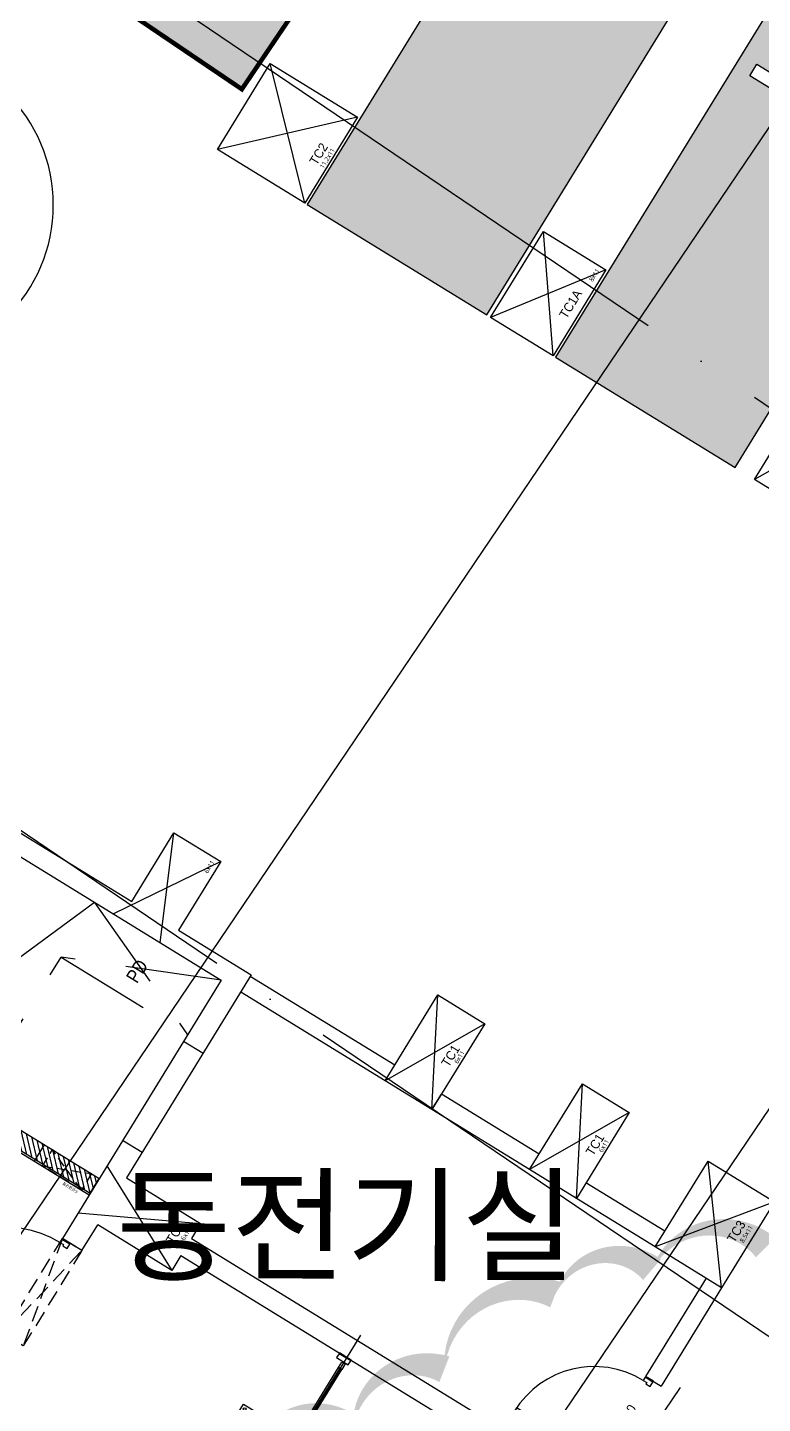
# Model space of a CAD drawing. Header units: millimetres. Extents: x -21000 to 567700, y 435000 to 850800.
# Drawn here: x 77521 to 85541, y 707680 to 722693 of the extents above; entities that cross this region are included whole.
import ezdxf
from ezdxf.enums import TextEntityAlignment as Align
from ezdxf.xclip import XClip

# ---------------------------------------------------------------- set-up
doc = ezdxf.new("R2010")
doc.units = ezdxf.units.MM
doc.header["$LTSCALE"] = 700
doc.header["$XCLIPFRAME"] = 2
for name, pattern in [('AB_Pbase$0$CEN', [62, 60, -1, 0, -1]), ('AB_Pbase$0$HID', [2.3, 1.5, -0.8]), ('AB_Pbase$0$주차장기둥$0$CEN', [62, 60, -1, 0, -1]), ('AB_Pbase$0$지하1층 동골조$0$$0$12$0$HIDDEN', [0.375, 0.25, -0.125])]:
    doc.linetypes.add(name, pattern=pattern)
doc.layers.get('0').update_dxf_attribs({"color": 2})
doc.layers.get('Defpoints').update_dxf_attribs({"color": 171})
for name, color, linetype in [('AB_Pbase$0$AB_Pbase_지하1층_골조$0$주차(경형)', 9, 'Continuous'), ('AB_Pbase$0$CEN', 1, 'AB_Pbase$0$CEN'), ('AB_Pbase$0$ELE4', 4, 'Continuous'), ('AB_Pbase$0$ELE9', 9, 'Continuous'), ('AB_Pbase$0$elev', 6, 'Continuous'), ('AB_Pbase$0$FIN', 6, 'Continuous'), ('AB_Pbase$0$HAT-BR', 5, 'Continuous'), ('AB_Pbase$0$void', 1, 'AB_Pbase$0$HID'), ('AB_Pbase$0$WAL', 3, 'Continuous'), ('AB_Pbase$0$WID', 4, 'Continuous'), ('AB_Pbase$0$WIN', 4, 'Continuous'), ('AB_Pbase$0$WIN1', 1, 'Continuous'), ('AB_Pbase$0$점자블럭', 5, 'Continuous'), ('AB_Pbase$0$주차-sol', 254, 'Continuous'), ('AB_Pbase$0$주차-여행', 221, 'Continuous'), ('AB_Pbase$0$주차-일반', 9, 'Continuous'), ('AB_Pbase$0$주차장기둥$0$CEN_P', 244, 'AB_Pbase$0$주차장기둥$0$CEN'), ('AB_Pbase$0$지하1층 동골조$0$$0$ELE6', 6, 'Continuous'), ('TEX', 3, 'Continuous')]:
    doc.layers.add(name, color=color, linetype=linetype)
doc.layers.add('AB_Pbase$0$CON-101-B2F$0$DEFPOINT', color=247, linetype='Continuous', plot=False)
doc.layers.add('AB_Pbase$0$Defponts', color=161, linetype='Continuous', plot=False)
doc.styles.add('AB_Pbase$0$CON-101-B2F$0$맑은 고딕', font='')
doc.styles.add('AB_Pbase$0$CON-101-B2F$0$맑은고딕', font='malgun.ttf')
doc.styles.add('AB_Pbase$0$돋움', font='')
doc.styles.add('AB_Pbase$0$맑은 고딕', font='')
doc.styles.get('AB_Pbase$0$CON-101-B2F$0$맑은 고딕').set_extended_font_data('Dotum')
doc.styles.get('AB_Pbase$0$돋움').set_extended_font_data('Dotum')
doc.styles.get('AB_Pbase$0$맑은 고딕').set_extended_font_data('Dotum')

# ---------------------------------------------------------------- blocks, each defined once
blk = doc.blocks.new('동번호0611')
at = {"layer": 'TEX', "color": 1, "ltscale": 600}
blk.add_arc((-12446.38541426509, 9760.758283644916), 1721.218043796346, 270, 90, dxfattribs=at)
blk = doc.blocks.new('AB_Pbase$0$Door_s_1300', base_point=(595997.3531800351, -11083.3256178908))
at = {"layer": 'AB_Pbase$0$Defponts'}
for p, q in [((595987.3531800351, -11083.32561789092), (595987.3531800351, -10983.3256178908)), ((597207.3531800351, -11083.3256178908), (597207.3531800351, -10983.3256178908))]:
    blk.add_line(p, q, dxfattribs=at)
at = {"layer": 'AB_Pbase$0$WIN'}
for points in [[(596037.353180035, -10983.3256178908), (596077.353180035, -10983.3256178908), (596077.3531800346, -9863.325617890807), (596037.3531800346, -9863.325617890807)], [(596052.353180035, -11028.3256178908), (596052.353180035, -11083.3256178908), (595997.3531800351, -11083.3256178908), (595997.3531800351, -10983.3256178908), (596037.353180035, -10983.3256178908), (596037.353180035, -11028.3256178908)], [(597142.3531800351, -11028.3256178908), (597142.3531800351, -11083.3256178908), (597197.3531800351, -11083.3256178908), (597197.3531800351, -10983.3256178908), (597157.353180035, -10983.3256178908), (597157.353180035, -11028.3256178908)]]:
    blk.add_lwpolyline(points, close=True, dxfattribs=at)
at = {"layer": 'AB_Pbase$0$WIN1'}
blk.add_arc((596037.3531800347, -10983.32561789057), 1120.000000000109, 0, 90, dxfattribs=at)
at = {"layer": 'AB_Pbase$0$Defponts', "style": 'AB_Pbase$0$돋움'}
blk.add_text('D-1200', height=50, rotation=90, dxfattribs=at).set_placement((596123.5199370538, -10844.38879602542), align=Align.MIDDLE)
blk = doc.blocks.new('AB_Pbase$0$Door_s_1100')
at = {"layer": 'AB_Pbase$0$Defponts'}
for p, q in [((-10.00000002980232, 5.858251825e-06), (-10.00000002980232, 100.0000058582518)), ((1109.999999970212, -7.4505806e-08), (1109.999999970212, 99.9999999254942))]:
    blk.add_line(p, q, dxfattribs=at)
at = {"layer": 'AB_Pbase$0$WIN'}
for points in [[(39.99999997021222, 99.9999999254942), (79.99999997019766, 99.9999999254942), (79.99999997021223, 1119.999999925494), (39.99999997022678, 1119.999999925494)], [(54.99999997021223, 54.99999992549419), (54.99999997021223, -7.4505806e-08), (-2.97877705e-08, -7.4505806e-08), (-2.97877705e-08, 99.9999999254942), (39.99999997021222, 99.9999999254942), (39.99999997022678, 54.99999992549419)], [(1044.999999970183, 54.99999992549419), (1044.999999970227, -7.4505806e-08), (1099.999999970197, -7.4505806e-08), (1099.999999970197, 99.9999999254942), (1059.999999970197, 99.9999999254942), (1059.999999970197, 54.99999992549419)]]:
    blk.add_lwpolyline(points, close=True, dxfattribs=at)
at = {"layer": 'AB_Pbase$0$WIN1'}
blk.add_arc((39.99999997021222, 99.9999999254942), 1020, 0, 89.99999999916623, dxfattribs=at)
at = {"layer": 'AB_Pbase$0$Defponts', "style": 'AB_Pbase$0$돋움'}
blk.add_text('D-1100', height=100, dxfattribs=at).set_placement((549.9999999702266, 49.99999992549419), align=Align.MIDDLE)
blk = doc.blocks.new('AB_Pbase$0$20160212_34980', base_point=(54476081.42729176, -70515734.42699839))
at = {"layer": 'AB_Pbase$0$WIN', "rotation": 125.1554939794611}
blk.add_blockref('AB_Pbase$0$Door_s_1100', (54476081.42729176, -70515734.42699838), dxfattribs=at)
blk = doc.blocks.new('AB_Pbase$0$CON-101-B2F')
for p, q in [((250.0000009634605, -3970.000003773021), (250.0000016491104, -6870.000004620175)), ((30.00000133678986, -5500.000000007101), (30.00000198357156, -8149.999999942723)), ((250.0000017943967, -7470.000004620058), (250.0000020466978, -8399.999999942258)), ((30.00000198357156, -8149.999999942723), (-3279.999998012332, -8149.999999941559)), ((-3279.999997949322, -8399.999999941094), (-3279.999998012332, -8149.999999941559)), ((-3279.999997949322, -8399.999999941094), (-2950.000000066226, -8399.99999994156)), ((250.0000020466978, -8399.999999942258), (-2350.000000065302, -8399.999999940745)), ((-2760.000000063214, -9349.999999941443), (-2760.000000064276, -13359.99999994191)), ((-2540.00000006635, -9349.99999994156), (-2540.000000065898, -13359.99999994202))]:
    blk.add_line(p, q)
for points in [[(7730.0000008739, -4490.000004621106), (7729.999999934567, -3370.000004621339), (8829.999999935957, -3370.000004620408), (8830.0000008746, -4490.000004620524), (7730.0000008739, -4490.000004621106)], [(250.0000016491104, -6870.000004620175), (1129.99999993456, -6870.000004620758), (1129.999999934654, -7470.000004620873), (250.0000017943967, -7470.000004620058)], [(7729.999993664249, -7670.000004621106), (7729.999999933781, -6870.000004621456), (8829.999999934853, -6870.000004620641), (8829.999993664243, -7670.000004621339), (7729.999993664249, -7670.000004621106)], [(-2760.000000063214, -9349.999999941443), (-2950.000000065193, -9349.999999941327), (-2950.000000066226, -8399.99999994156)], [(-2350.000000065302, -8399.999999940745), (-2350.00000006683, -9349.999999942025), (-2540.00000006635, -9349.99999994156)], [(29.99999993501842, -10850.00000461959), (29.99999993430538, -10250.00000461936), (1129.999999933396, -10250.00000462029), (1129.999999934771, -10850.00000462087), (29.99999993501842, -10850.00000461959)], [(7729.999999933207, -10850.00000462087), (7729.99999993285, -10250.0000046211), (8829.999999933554, -10250.00000462157), (8829.999999934967, -10850.00000462075), (7729.999999933207, -10850.00000462087)], [(29.99999993560058, -12700.00000461982), (29.99999993488753, -12100.00000461959), (1129.999999933978, -12100.00000462052), (1129.999999935353, -12700.0000046211), (29.99999993560058, -12700.00000461982)], [(29.9999999335123, -14559.99999994109), (29.99999993399979, -13709.99999994063), (1129.999999932821, -13709.99999994156), (1129.999999933301, -14559.99999994098), (29.9999999335123, -14559.99999994109)]]:
    blk.add_lwpolyline(points)
at = {"layer": 'AB_Pbase$0$CON-101-B2F$0$DEFPOINT', "color": 190}
for p, q in [((7730.000000873814, -4490.000004621106), (8829.999999935972, -3370.000004620408)), ((8830.000000874628, -4490.000004620524), (7729.999999934574, -3370.000004621281)), ((1129.999999934574, -7470.000004620873), (29.99999993364327, -6770.000004620408)), ((29.99999993329402, -7370.000004620291), (1129.999999934574, -6870.000004620699)), ((7729.999993664328, -7670.000004621106), (8829.999999934807, -6870.000004620641)), ((8829.999993664213, -7670.000004621339), (7729.99999993376, -6870.000004621397)), ((-2024.999997953302, -8399.999928632169), (-2024.999990117023, -8149.999928632169)), ((-754.9999979533022, -8399.999968440388), (-754.9999901170231, -8149.999968440388)), ((29.99999993492384, -10850.00000461965), (1129.999999933294, -10250.00000462029)), ((1129.999999934691, -10850.00000462087), (29.99999993434176, -10250.0000046193)), ((8829.999999934926, -10850.00000462075), (7729.999999932944, -10250.00000462105)), ((29.99999993550599, -12700.00000461988), (1129.999999933876, -12100.00000462052)), ((1129.999999935273, -12700.0000046211), (29.99999993492391, -12100.00000461953)), ((29.99999993352685, -14559.99999994103), (1129.999999932712, -13709.99999994156)), ((1129.999999933294, -14559.99999994098), (29.99999993399251, -13709.99999994063))]:
    blk.add_line(p, q, dxfattribs=at)
at = {"layer": 'AB_Pbase$0$CON-101-B2F$0$DEFPOINT'}
for p, q in [((-2350.000000065309, -8149.999999940744), (-2950.000000065309, -9349.999999941327)), ((-2950.000000066124, -8149.999999941675), (-2350.000000066822, -9349.999999942025))]:
    blk.add_line(p, q, dxfattribs=at)
at = {"layer": 'AB_Pbase$0$CON-101-B2F$0$DEFPOINT', "color": 6}
for s, height, rotation, style, p in [('TC2', 100.0000000000001, 1.9076504908e-06, 'AB_Pbase$0$CON-101-B2F$0$맑은 고딕', (8142.860156665905, -4386.886326693289)), ('11.2x11', 50.00000000000018, 1.8943102776e-06, 'AB_Pbase$0$CON-101-B2F$0$맑은고딕', (8154.255370652071, -4467.934092688548)), ('6x11', 50.00000000000018, 1.8943102776e-06, 'AB_Pbase$0$CON-101-B2F$0$맑은고딕', (940.5727223488502, -7417.934105740394)), ('TC1A', 100.0000000000001, 1.9076504908e-06, 'AB_Pbase$0$CON-101-B2F$0$맑은 고딕', (8142.860056356527, -7587.050146679627)), ('8x11', 50.00000000000018, 1.8943102776e-06, 'AB_Pbase$0$CON-101-B2F$0$맑은고딕', (8640.572716080584, -7617.934105741094)), ('TC4', 100.0000000000001, 1.9076504908e-06, 'AB_Pbase$0$CON-101-B2F$0$맑은 고딕', (-2703.823056142079, -9216.202888594999)), ('6x12', 50.00000000000018, 1.8943102776e-06, 'AB_Pbase$0$CON-101-B2F$0$맑은고딕', (-2605.240689297323, -9297.934101060731)), ('TC1', 100.0000000000001, 1.9076504908e-06, 'AB_Pbase$0$CON-101-B2F$0$맑은 고딕', (513.3450469110393, -10765.37263201928)), ('6x11', 50.00000000000018, 1.8943102776e-06, 'AB_Pbase$0$CON-101-B2F$0$맑은고딕', (600.7424132822779, -10830.49555541557)), ('TC1', 100.0000000000001, 1.9076504908e-06, 'AB_Pbase$0$CON-101-B2F$0$맑은 고딕', (513.3450469116215, -12615.37263201951)), ('6x11', 50.00000000000018, 1.8943102776e-06, 'AB_Pbase$0$CON-101-B2F$0$맑은고딕', (600.7424132828601, -12680.49555541581)), ('TC3', 100.0000000000001, 1.9076504908e-06, 'AB_Pbase$0$CON-101-B2F$0$맑은 고딕', (513.3450406565097, -14424.88515707385)), ('8.5x11', 50.00000000000018, 1.8943102776e-06, 'AB_Pbase$0$CON-101-B2F$0$맑은고딕', (567.170309306588, -14507.93409033317))]:
    blk.add_text(s, height=height, rotation=rotation, dxfattribs=dict(at, style=style)).set_placement(p)
blk = doc.blocks.new('AB_Pbase$0$CON-101-B1F')
blk.add_blockref('AB_Pbase$0$CON-101-B2F', (0, 2.328306e-10))
blk = doc.blocks.new('AB_Pbase$0$지하1층 동골조')
at = {"layer": 'AB_Pbase$0$지하1층 동골조$0$$0$ELE6', "color": 6, "linetype": 'AB_Pbase$0$지하1층 동골조$0$$0$12$0$HIDDEN'}
for points in [[(-69682.81012067053, 68474.77633683372), (-69044.07625507313, 69514.20841688063), (-68831.07787802134, 69383.32032967254), (-69469.81174361886, 68343.88824962545), (-69682.81012067053, 68474.77633683372), (-68831.07787802134, 69383.32032967254)], [(-69044.07625507313, 69514.20841688063), (-69469.81174361886, 68343.88824962545)]]:
    blk.add_lwpolyline(points, dxfattribs=at)
at = {"rotation": 58.4291608798079}
blk.add_blockref('AB_Pbase$0$CON-101-B1F', (-74270.571643823, 76575.69876502745), dxfattribs=at)
blk = doc.blocks.new('AB_Pbase$0$점자블럭')
at = {"layer": 'AB_Pbase$0$점자블럭', "extrusion": (0, 0, -1)}
blk.add_lwpolyline([(0, 0), (300, 0), (300, 300), (0, 300)], close=True, dxfattribs=at)
at = {"layer": 'AB_Pbase$0$점자블럭', "color": 250}
for centre in [(-259.9999998714775, 259.9999995172256), (-259.9999996945262, 204.9999995172257), (-259.9999996783445, 149.9999993076781), (-204.9999998714775, 259.9999995172256), (-204.9999996945262, 204.9999995172257), (-204.9999996783445, 149.9999993076781), (-149.9999998714775, 259.9999995172256), (-149.9999996945262, 204.9999995172257), (-149.9999996783444, 149.9999993076781), (-94.99999987147748, 259.9999995172256), (-94.9999996945262, 204.9999995172257), (-94.99999967834447, 149.9999993076781), (-39.99999987147749, 259.9999995172256), (-39.9999996945262, 204.9999995172257), (-39.99999967834447, 149.9999993076781), (-259.9999996622791, 94.99999951722565), (-259.9999991634395, 39.99999951722566), (-204.9999996622791, 94.99999951722565), (-204.9999991634395, 39.99999951722566), (-149.9999996622791, 94.99999951722565), (-149.9999991634395, 39.99999951722566), (-94.99999966227917, 94.99999951722565), (-94.9999991634395, 39.99999951722566), (-39.99999966227915, 94.99999951722565), (-39.9999991634395, 39.99999951722566)]:
    blk.add_circle(centre, 15, dxfattribs=at)
blk = doc.blocks.new('AB_Pbase$0$주출입구현관문(101동 지하)')
at = {"layer": 'AB_Pbase$0$CEN'}
for p, q in [((13765.61247078514, 235.3393371109851), (15671.2324362877, 3336.415749995504)), ((-4766.28355664156, -6724.910417849898), (-1795.654036925654, -8550.370410258649))]:
    blk.add_line(p, q, dxfattribs=at)
at = {"layer": 'AB_Pbase$0$Defponts'}
for p, q in [((15567.66758923912, 3062.829758452834), (15439.86856304043, 3141.362610745011)), ((12134.42917172625, 1639.673419475439), (12055.89631933011, 1511.874393283972)), ((14332.08404565068, 1052.125079275574), (14204.285019452, 1130.657931567635)), ((-3018.523482063334, -4530.134213114972), (-2890.724455857431, -4608.667065466521)), ((-4201.751793177346, -6455.639545495505), (-4073.952766993563, -6534.172397846939)), ((-2309.209003837561, -8322.818313519121), (-2230.676151507782, -8195.019287283416))]:
    blk.add_line(p, q, dxfattribs=at)
at = {"layer": 'AB_Pbase$0$ELE9'}
for p, q in [((15003.77558283838, 2288.442384404246), (15430.47074730629, 2982.817093479098)), ((15037.85532315406, 2267.500290435972), (15464.55048760683, 2961.874999525724)), ((14487.36103238656, 1543.5658772405), (14924.5272429991, 2254.980456245365)), ((14521.44077269478, 1522.623783257091), (14958.60698330733, 2234.038362321561)), ((12185.54878220023, 1608.260278492817), (13863.97599307184, 576.8621510642113)), ((12107.01592985578, 1480.4612523166), (13785.44314072017, 449.06312478357)), ((14405.85267417623, 1458.675431993208), (13863.97599310141, 576.8621509749207)), ((14533.65170041985, 1380.142579641426), (13991.77501934503, 498.3292986082378)), ((-3049.936623030823, -4581.253823558567), (-4170.338652262013, -6404.519934991957)), ((-2922.137596802335, -4659.78667592525), (-4042.539626033756, -6483.052787358523)), ((-3913.36333018358, -7161.003398180589), (-4241.380830975031, -6959.435743610256)), ((-3991.896182475874, -7288.802424401743), (-4319.913683326697, -7087.234769816278)), ((-3849.414978859743, -7276.591496706706), (-3138.000400028352, -7713.757707608282)), ((-3828.472884899035, -7242.511756361345), (-3117.058306022708, -7679.677967307509)), ((-3104.538471861903, -7793.006047425326), (-2410.163762771772, -8219.701211864827)), ((-3083.596377923314, -7758.926307109418), (-2389.221668818747, -8185.621471534251))]:
    blk.add_line(p, q, dxfattribs=at)
at = {"layer": 'AB_Pbase$0$WIN'}
for p, q in [((15442.46035241247, 2975.449448215426), (15015.76518799718, 2281.074739110889)), ((15452.68427450912, 2969.166820006912), (15025.98911010059, 2274.79211090249)), ((15437.42918387712, 2978.541115077795), (15453.45547548593, 2968.692914920627)), ((15010.73401943924, 2284.166406017845), (15026.76031101825, 2274.318205875345)), ((14936.51684813555, 2247.612811026396), (14499.35063753791, 1536.198231961927)), ((14946.74077021661, 2241.330182862817), (14509.57455966367, 1529.915603783214)), ((14935.7456471655, 2248.086716142832), (14951.77193872961, 2238.238515955746)), ((13819.47404341881, 504.4427028525388), (12141.04683253183, 1535.840830296161)), ((13829.94509039579, 521.4825729655568), (12151.51787950136, 1552.880700528389)), ((14259.66459789338, 1096.627028612536), (14461.23225225253, 1424.644529324258)), ((14276.70446802887, 1086.155981613556), (14478.27212239547, 1414.173482310376)), ((13919.35557115536, 542.831248320872), (14233.48698043289, 1054.027353255194)), ((13936.39544127641, 532.3602013961645), (14250.52685058351, 1043.556306256214)), ((-4114.959074237864, -6438.550837705496), (-2994.557044984322, -4615.284726271988)), ((-4097.919204065123, -6449.021884674905), (-2977.517174849069, -4625.755773241399)), ((-4285.882780605476, -7031.855191762327), (-3957.865279858961, -7233.422846407397)), ((-4275.41173365085, -7014.815321634407), (-3947.394232859864, -7216.382976234659)), ((-3130.708579487328, -7701.891494495213), (-3842.123158371105, -7264.725283682928)), ((-3124.425951264028, -7691.667572421372), (-3835.840530140354, -7254.501361549715)), ((-2402.871942268234, -8207.834998736742), (-3097.246651365582, -7781.13983437186)), ((-2396.589314074736, -8197.61107663333), (-3090.964023186986, -7770.915912297903)), ((-2393.497647204917, -8192.579908187035), (-2403.345847362434, -8208.606199721575))]:
    blk.add_line(p, q, dxfattribs=at)
for points in [[(15536.25444832379, 3011.710147919949), (15562.43206573957, 3054.30982335168), (15434.63303957837, 3132.84267571813), (15408.45542208785, 3090.243000286282)], [(15430.47074728393, 2982.817093479214), (15467.11941171372, 3042.456639038749), (15501.19915202963, 3021.514545100276), (15464.55048760683, 2961.874999525724)], [(14924.5272429991, 2254.980456245365), (14961.17590742889, 2314.62000179023), (14995.25564774456, 2293.677907866658), (14958.60698330733, 2234.038362321561)], [(12064.41625446119, 1506.63886979199), (12107.01592985578, 1480.4612523166), (12185.54878220023, 1608.260278492817), (12142.9491067905, 1634.437895983108)], [(14491.66983724131, 1464.626442995272), (14483.81655200339, 1451.846540388069), (14441.21687660111, 1478.024157774052), (14449.07016180969, 1490.80406039604), (14432.03029166652, 1501.275107380468), (14405.85267417623, 1458.675431993208), (14533.65170041985, 1380.142579641426), (14559.82931792481, 1422.742255028803)], [(14305.90642868216, 1009.525403542677), (14332.084046165, 1052.125078959507), (14204.28501995864, 1130.657931236899), (14178.1074024758, 1088.058255819836)], [(13785.44314072017, 449.06312478357), (13913.24216691141, 370.5302723722998), (13991.77501929288, 498.3292986380401), (13863.97599307184, 576.8621510642113)], [(-2895.959979364198, -4617.187000523087), (-2922.137596802335, -4659.78667592525), (-3049.936623030823, -4581.253823558567), (-3023.759005570566, -4538.654148126602)], [(-4042.539626033756, -6483.052787358523), (-4068.717243494247, -6525.652462775586), (-4196.516269722502, -6447.119610424038), (-4170.338652262013, -6404.519934991957)], [(-4319.913683326697, -7087.234769816278), (-4362.513358743643, -7061.057152385473), (-4283.980506406413, -6933.258126134868), (-4241.380830967346, -6959.435743565439)], [(-3907.412319166616, -7246.820561230649), (-3920.192221796169, -7238.967275992735), (-3894.01460433568, -7196.367600620376), (-3881.234701721261, -7204.220885843854), (-3870.763654766867, -7187.18101565598), (-3913.36333018358, -7161.003398180589), (-3991.896182475874, -7288.802424401743), (-3949.296507088264, -7314.980041862233)], [(-3117.058306022708, -7679.677967307509), (-3057.418760462824, -7716.32663172239), (-3078.360854423765, -7750.406372023164), (-3138.000400028352, -7713.757707608282)], [(-2389.221668818747, -8185.621471534251), (-2329.582123251181, -8222.270135964034), (-2350.524217197453, -8256.349876235006), (-2410.163762771772, -8219.701211864827)], [(-2360.328614363229, -8291.405172581435), (-2317.728938916247, -8317.582789997336), (-2239.196086579482, -8189.783763761282), (-2281.79576200388, -8163.606146330712)]]:
    blk.add_lwpolyline(points, close=True, dxfattribs=at)
for points in [[(15003.77558283838, 2288.442384404246), (15037.85532315406, 2267.500290435972), (15001.20665875431, 2207.860744875856), (14967.1269184235, 2228.802838814678), (15003.77558283838, 2288.442384404246)], [(14487.36103238656, 1543.5658772405), (14521.44077269478, 1522.623783257091), (14484.792108265, 1462.984237727243), (14450.71236793419, 1483.926331665832), (14487.36103241636, 1543.565877240617)], [(-3828.472884899035, -7242.511756361345), (-3849.414978859743, -7276.591496706706), (-3909.054524427309, -7239.942832291825), (-3888.11243048872, -7205.863091901527), (-3828.472884906719, -7242.511756331309)], [(-3083.596377923314, -7758.926307109418), (-3104.538471861903, -7793.006047425326), (-3164.178017436687, -7756.35738301021), (-3143.235923498332, -7722.277642679748), (-3083.596377923314, -7758.926307109418)]]:
    blk.add_lwpolyline(points, dxfattribs=at)
at = {"layer": 'AB_Pbase$0$점자블럭'}
for p, rotation in [((14647.62935282641, 2425.134969552746), 58.42916087727632), ((14490.56364813797, 2169.536917155376), 58.42916087727632), ((14333.49794346445, 1913.938864624128), 58.42916087727632), ((15071.02542249138, 1108.610845920397), 58.42916087727632), ((14913.95971774334, 853.0127935380441), 58.42916087727632), ((-3458.099897543863, -7088.648667797213), 328.4291608681), ((-3202.501845101789, -7245.71437253058), 328.4291608681), ((-2946.903792674384, -7402.780077204109), 328.4291608681), ((-4519.02596894282, -7669.11044192221), 328.4291608681), ((-4263.427916493296, -7826.176146655227), 328.4291608681)]:
    blk.add_blockref('AB_Pbase$0$점자블럭', p, dxfattribs=dict(at, rotation=rotation))
blk = doc.blocks.new('AB_Pbase$0$AB_Pbase_지하1층_골조')
for p, q in [((81527.8323763608, 711370.4418376468), (79951.64438255125, 712339.0136860393)), ((81423.12190653382, 711200.0431360541), (79846.93391272429, 712168.6149844389)), ((83104.02036618745, 710401.8699917045), (82039.02848117088, 711056.3104281547)), ((82999.30989635756, 710231.4712901054), (81934.31801134336, 710885.9117265502)), ((84475.72991009042, 709558.9507120141), (83615.21647099347, 710087.7385822098)), ((84371.0194402635, 709388.552010418), (83510.5060011644, 709917.3398806119)), ((84924.81522047501, 709048.242983461), (84265.13926264664, 707974.7311668106)), ((85095.21392206824, 708943.532513634), (84435.53796425436, 707870.02069698)), ((84265.13926769793, 707974.7311636999), (84435.53796425436, 707870.02069698))]:
    blk.add_line(p, q)
at = {"layer": 'AB_Pbase$0$AB_Pbase_지하1층_골조$0$주차(경형)'}
blk.add_line((81934.31801134336, 710885.9117265502), (82039.02848117088, 711056.3104281547), dxfattribs=at)
blk = doc.blocks.new('AB_Pbase$0$주차장기둥$0$cen 1bl 지하')
at = {"layer": 'AB_Pbase$0$주차장기둥$0$CEN_P', "color": 5}
for p, q in [((31259.81811660901, -11029.59469541581), (41809.36735581839, 107846.6737879812)), ((40854.33082815306, 29209.02625931241), (47785.87953441112, 107316.2945094993)), ((-5126.941696020775, 52765.82827665331), (139019.8508101477, 39973.67299935222)), ((-5869.472685873159, 44398.71122654853), (138277.3198202718, 31606.55594933639)), ((38132.8071220275, -11639.53086565993), (42634.77600138728, 39090.32274275692))]:
    blk.add_line(p, q, dxfattribs=at)
blk = doc.blocks.new('AB_Pbase$0$주차장기둥')
at = {"rotation": 1.99999810188403}
blk.add_blockref('AB_Pbase$0$주차장기둥$0$cen 1bl 지하', (-253925.7830964138, 27513.87086453778), dxfattribs=at)
blk = doc.blocks.new('AB_Pbase$0$볼팅점검구8X12')
at = {"layer": 'AB_Pbase$0$WIN1', "color": 1, "linetype": 'AB_Pbase$0$HID', "ltscale": 0.1}
for p, q in [((0, 0), (-499.9999999998833, -210.0000000505825)), ((-500, -5.0640665e-08), (0, -209.9999999999418))]:
    blk.add_line(p, q, dxfattribs=at)
blk.add_lwpolyline([(-499.9999999998833, -210.0000000505825), (0, -209.9999999999418), (0, 0), (-500, -5.0640665e-08)], close=True, dxfattribs=at)
at = {"layer": 'Defpoints'}
for p, q in [((-599.9999999997672, 3.49246e-10), (-599.9999999998832, -209.9999999995343)), ((100, -5.82077e-11), (99.99999999988361, -209.9999999999418))]:
    blk.add_line(p, q, dxfattribs=at)
at = {"layer": 'Defpoints', "style": 'AB_Pbase$0$맑은 고딕'}
blk.add_text('볼팅점검구', height=30, rotation=2.00103134e-08, dxfattribs=at).set_placement((-116.0904583359221, 40.5973564530475), align=Align.MIDDLE_CENTER)
blk = doc.blocks.new('AB_Pbase$0$실명')
at = {"layer": 'AB_Pbase$0$Defponts', "style": 'AB_Pbase$0$돋움'}
blk.add_text('동전기실', height=999.9999999999994, rotation=359.9315350211501, dxfattribs=at).set_placement((99499.53205584467, -121724.5678455573))
blk = doc.blocks.new('AB_Pbase$0$AB_Pbase-C1BCB056C')
at = {"layer": 'AB_Pbase$0$주차-여행'}
h = blk.add_hatch(color=170, dxfattribs=at)
h.dxf.hatch_style = 1
edge = h.paths.add_edge_path()
edge.add_line((104.9998297914862, 4.999913722276686), (1404.999829791486, 4.999913722276686))
edge.add_arc((1404.999829791486, 104.9999137222767), 100, 270, 360)
edge.add_line((1504.999829791486, 104.9999137222767), (1504.999829791486, 1404.999913722277))
edge.add_arc((1404.999829791486, 1404.999913722277), 100, 0, 90)
edge.add_line((1404.999829791486, 1504.999913722277), (104.9998297914862, 1504.999913722277))
edge.add_arc((104.9998297914862, 1404.999913722277), 100, 90.00000000000003, 180)
edge.add_line((4.999829791486261, 1404.999913722277), (4.999829791486261, 104.9999137222767))
edge.add_arc((104.9998297914862, 104.9999137222766), 99.99999999999999, 180, 270)
h = blk.add_hatch(color=255, dxfattribs=at)
h.dxf.hatch_style = 1
h.paths.add_polyline_path([(464.9998297914861, 1093.962959066033), (464.9998297914861, 1179.999913677573, 0.7142857144954711), (324.9998297914863, 1179.999913722276), (324.9998297914863, 1093.962959066033, 0.2192235935894597), (184.9998298063874, 964.9999137222767), (354.9998297914862, 964.9999137222767), (354.9998297914862, 874.9999137222769), (434.9998297914861, 874.9999137222769), (434.9998297989368, 964.9999137222767), (604.9998297914861, 964.9999137222767, 0.2192235935991595)])
h.paths.add_polyline_path([(444.9998297914862, 1294.999913722276, 1), (344.9998297914863, 1294.999913722276, 1)])
h.paths.add_polyline_path([(905.0694490894676, 1187.227043330669), (905.0694490894676, 887.2270433306693, 1), (925.0694490894678, 887.2270433306693), (925.0694490894678, 1187.227043330669, -1), (970.0694490894672, 1187.227043330669), (970.0694490894672, 1167.227043330669, 1), (990.0694490894678, 1167.227043330669), (990.0694490894678, 1187.227043315768, 1)])
h.paths.add_polyline_path([(1322.599384352565, 1300.948844328522, 1), (1232.599384352565, 1300.948844328522, 1)])
h.paths.add_polyline_path([(1325.583051808178, 1192.864747062325, 0.8785792652490609), (1251.948925115168, 1222.393662780523), (1177.534137569368, 1089.506382524967), (1093.841614499688, 1085.951423943043, 0.2585986565045364), (1085.568617418408, 1080.895572856068), (994.4447772949933, 920.3046763837336, 0.979198574801533), (1040.829881228506, 892.6797962039708), (1120.306013703346, 1019.964866757393), (1257.76389311254, 1019.964866757393, 0.3421054281494638), (1286.814132198691, 1042.475967720151)])
h.paths.add_polyline_path([(1287.971297286451, 999.9648667573927), (1137.971297286451, 999.9648667573927, 1), (1137.971297286451, 974.9648667573927), (1287.971297286451, 974.9648667573927, 1)], flags=17)
h.paths.add_polyline_path([(436.9555048123002, 598.246732994914, 1), (526.9555048123002, 598.246732994914, 1)])
h.paths.add_polyline_path([(528.1558670848608, 485.9040889143943, 0.8878799825952457), (452.9519263207911, 517.1157555133104), (433.4624234810471, 482.4387960731983, 0.4156105446493064), (332.3843688070774, 465.5578041821716), (258.7660074681044, 342.8345530629158, 0.1928886540374943), (257.5865358635783, 335.4898763746023, 0.4807951515264588), (267.3414172753691, 323.2893562614918), (284.8712226971984, 323.2893562763929), (284.8712226971984, 186.1964333206415, 1), (339.8712226971984, 186.1964333206415), (339.8712226971984, 323.2893562763929), (459.6049608886241, 323.2893562614918, 0.3358464279470858), (488.4797215983271, 345.1500568836928)])
h.paths.add_polyline_path([(516.3095344379544, 296.8027470558882), (366.3095344379544, 296.8027470558882, 1), (366.3095344379544, 271.8027470558882), (516.3095344379544, 271.8027470558882, 1)], flags=17)
h.paths.add_polyline_path([(1053.458181910217, 528.8396279960871, 1), (1002.144951291382, 528.8396279960871, 1)])
h.paths.add_polyline_path([(1070.501569882035, 479.7024450153111, 1.194973176818422), (1032.354010231793, 437.2605490833519)])
h.paths.add_polyline_path([(1195.899806149304, 466.2948160022495, 0.7033702882995693), (1123.245992541313, 515.9454015046358), (1026.935606569052, 408.793189972639, 1), (1064.122153230011, 375.3692352920771), (1111.15793248266, 427.6999130696057, -1), (1122.313896492123, 417.6727266609669), (1062.577867232263, 351.2121098935604, 0.4828771538017641), (1063.883896596729, 343.4903036057948), (1072.644407972693, 338.6641221195459, -0.3321010292297663), (1075.116340912878, 333.2164927870035), (1040.312134779989, 174.0700534582138), (1230.701888181269, 174.0700534582138), (1185.384223856032, 381.2905511409044, -0.0966836924488011), (1184.909373626113, 402.3586240559815)])
h.paths.add_polyline_path([(1193.590907037258, 582.2420370280743, 1), (1103.590907037258, 582.2420370280743, 1)])
at = {"layer": 'AB_Pbase$0$주차-여행', "color": 255}
for p, q in [((1177.534137569368, 1089.506382524967), (1251.948925115168, 1222.393662780523)), ((324.9998297914863, 1179.999913722276), (324.9998297914863, 1093.962959051132)), ((464.9998297914861, 1179.999913692474), (464.9998297914861, 1093.962959066033)), ((905.0694490894676, 887.2270433306693), (905.069449082017, 1187.227043330669)), ((925.0694490894678, 887.2270433306693), (925.0694490894678, 1187.227043330669)), ((970.0694490894672, 1167.227043330669), (970.0694490894672, 1187.227043330669)), ((990.0694490894678, 1167.227043330669), (990.0694490969179, 1187.227043330669)), ((994.4447772875427, 920.3046763837336), (1085.568617418408, 1080.89557287097)), ((1093.841614514589, 1085.951423943043), (1177.534137569368, 1089.506382524967)), ((1286.814132198691, 1042.475967720151), (1325.583051808178, 1192.864747062325)), ((354.9998297914862, 964.9999137222767), (184.9998297840357, 964.9999137222767)), ((354.9998297914862, 964.9999137222767), (354.9998297914862, 874.9999137222769)), ((604.9998297914861, 964.9999137222767), (434.9998297914861, 964.9999137222767)), ((434.9998297989368, 964.9999137222767), (434.9998297914861, 874.9999137222769)), ((1040.829881228506, 892.6797962039708), (1120.306013703346, 1019.964866757393)), ((1120.306013703346, 1019.964866757393), (1257.76389310509, 1019.964866757393)), ((1137.971297286451, 999.9648667573927), (1287.971297286451, 999.9648667573927)), ((1137.971297286451, 974.9648667573927), (1287.971297286451, 974.9648667573927)), ((434.9998297914861, 874.9999137222769), (354.9998297914862, 874.9999137222769)), ((258.7660074681044, 342.8345530629158), (332.3843688070774, 465.5578041821716)), ((433.4624234810471, 482.4387960731983), (452.9519263207911, 517.1157555133104)), ((528.1558670848608, 485.9040889143943), (488.4797215983271, 345.1500568836928)), ((1123.245992541313, 515.9454015046358), (1026.935606561601, 408.793189972639)), ((1070.501569889485, 479.7024450302123), (1032.354010231793, 437.2605490833519)), ((1184.909373626113, 402.3586240708827), (1195.899806119501, 466.2948158085346)), ((257.3414172679186, 333.2893562614918), (257.3414172679186, 337.690396502614)), ((267.3414172679186, 323.2893562614918), (284.8712226971984, 323.2893562763929)), ((284.8712226971984, 323.2893562614918), (284.8712226971984, 186.1964333206415)), ((339.8712226897478, 323.2893562763929), (459.6049608960746, 323.2893562614918)), ((339.8712226971984, 323.2893562614918), (339.8712226971984, 186.1964333206415)), ((1075.116340912878, 333.2164927870035), (1040.312134779989, 174.0700534582138)), ((1122.313896477222, 417.6727266758678), (1062.577867232263, 351.2121098935604)), ((1072.644407972693, 338.6641221195459), (1063.883896596729, 343.4903036057948)), ((1111.158504597843, 427.7005495131016), (1064.122153230011, 375.3692352920771)), ((1185.384223856032, 381.2905511558056), (1230.701888181269, 174.0700534582138)), ((366.3095344379544, 296.8027470558882), (516.3095344379544, 296.8027470558882)), ((366.3095344379544, 271.8027470558882), (516.3095344379544, 271.8027470558882)), ((1230.701888181269, 174.0700534582138), (1040.312134779989, 174.0700534582138))]:
    blk.add_line(p, q, dxfattribs=at)
at = {"layer": 'AB_Pbase$0$주차-여행', "color": 255, "const_width": 10}
for points in [[(104.9998297914862, 4.999913722276686), (1404.999829791486, 4.999913722276686, 0.4142135623730951), (1504.999829791486, 104.9999137222767), (1504.999829791486, 1404.999913722277, 0.4142135623730951), (1404.999829791486, 1504.999913722277), (104.9998297914862, 1504.999913722277, 0.4142135623730951), (4.999829791486261, 1404.999913722277), (4.999829791486261, 104.9999137222767, 0.4142135623730951)], [(144.9998297914862, 804.9999137222766), (644.9998297914861, 804.9999137222766, 0.4142135623730951), (694.999829791486, 854.9999137222767), (694.999829791486, 1354.999913722277, 0.4142135623730951), (644.9998297914861, 1404.999913722277), (144.9998297914862, 1404.999913722277, 0.4142135623730951), (94.99982979148626, 1354.999913722277), (94.99982979148626, 854.9999137222767, 0.4142135623730951)], [(864.999829791486, 804.9999137222766), (1364.999829791486, 804.9999137222766, 0.4142135623730951), (1414.999829791486, 854.9999137222767), (1414.999829791486, 1354.999913722277, 0.4142135623730951), (1364.999829791486, 1404.999913722277), (864.999829791486, 1404.999913722277, 0.4142135623730951), (814.999829791486, 1354.999913722277), (814.999829791486, 854.9999137222767, 0.4142135623730951)], [(144.9998297914862, 104.9999137222767), (644.9998297914861, 104.9999137222767, 0.4142135623730951), (694.999829791486, 154.9999137222767), (694.999829791486, 654.9999137222767, 0.4142135623730951), (644.9998297914861, 704.9999137222767), (144.9998297914862, 704.9999137222767, 0.4142135623730951), (94.99982979148626, 654.9999137222767), (94.99982979148626, 154.9999137222767, 0.4142135623730951)], [(864.999829791486, 104.9999137222767), (1364.999829791486, 104.9999137222767, 0.4142135623730951), (1414.999829791486, 154.9999137222767), (1414.999829791486, 654.9999137222767, 0.4142135623730951), (1364.999829791486, 704.9999137222767), (864.999829791486, 704.9999137222767, 0.4142135623730951), (814.999829791486, 654.9999137222767), (814.999829791486, 154.9999137222767, 0.4142135623730951)]]:
    blk.add_lwpolyline(points, format="xyb", close=True, dxfattribs=at)
at = {"layer": 'AB_Pbase$0$주차-여행', "color": 255}
for centre, radius in [((394.9998297914863, 1294.999913722276), 50), ((1277.599384352565, 1300.948844328522), 45), ((481.9555048123, 598.246732994914), 45), ((1148.590907037258, 582.2420370280743), 45), ((1027.801566600799, 528.8396279960871), 25.65661530862564)]:
    blk.add_circle(centre, radius, dxfattribs=at)
for centre, radius, start, end in [((394.9998297840357, 1155.999913722276), 73.99999999295216, 18.92464439297627, 161.0753556070237), ((947.5694490894673, 1187.227043330669), 42.5, 0, 180), ((947.5694490894673, 1187.227043330669), 22.5, 0, 180), ((1286.849399685859, 1202.849945768714), 40, 345.5443830016112, 150.7518595882236), ((394.9998297989369, 877.4999137222767), 227.4999999931226, 107.9202128925485, 157.3801346250727), ((394.9998297989369, 877.4999137222767), 227.4999999931226, 22.61986537492725, 72.07978710745148), ((980.0694490894676, 1167.227043330669), 10, 180, 0), ((1094.265996024012, 1075.960432991385), 10, 92.43225732071868, 150.4281913124966), ((1017.927699498832, 906.9797987192869), 27, 150.4281913124966, 328.0195599473515), ((1137.971297286451, 987.4648667573927), 12.5, 90, 270), ((1257.76389310509, 1049.964866757393), 30, 270, 345.5443830016112), ((1287.971297286451, 987.4648667573927), 12.5, 270, 90), ((915.0694490894678, 887.2270433306693), 10, 180, 0), ((391.3237498402596, 423.6996319442987), 72.29078239768941, 54.34485969010182, 144.6180025138515), ((488.6936941295862, 497.0277980715035), 41, 344.257766512957, 150.6626929385949), ((1047.627815283835, 461.8969845324754), 28.98694658646556, 37.89801675515835, 238.2024057515574), ((1150.656200863421, 478.0722837746143), 46.75139106864536, 345.4090238405308, 125.894682248055), ((267.3414172679186, 337.690396502614), 10, 149.0415955937507, 180), ((267.3414172679186, 333.2893562614918), 10, 180, 270), ((459.6049608960746, 353.2893562614918), 30, 270, 344.257766512957), ((1045.528879895806, 392.0812126398087), 24.99999999805061, 138.0502109223481, 318.0502109223481), ((1066.296521902084, 347.8697144240141), 5, 138.0502109223481, 241.149552132227), ((1070.231782667339, 334.2847113013267), 5, 347.6640316832849, 61.14955213222703), ((1116.735914483666, 422.6863198578358), 7.500000004234085, 318.0502109223481, 138.0502109223481), ((1239.114364519715, 393.0409547388554), 55, 170.2463571196594, 192.3359683167152), ((312.3712226971984, 186.1964333206415), 27.5, 180, 0), ((366.3095344379544, 284.3027470558882), 12.5, 90, 270), ((516.3095344379544, 284.3027470558882), 12.5, 270, 90)]:
    blk.add_arc(centre, radius, start, end, dxfattribs=at)
blk = doc.blocks.new('AB_Pbase$0$AB_Pbase-여행주차_')
at = {"layer": 'AB_Pbase$0$주차-sol'}
h = blk.add_hatch(color=252, dxfattribs=at)
h.paths.add_polyline_path([(54378012.42552351, -70102333.67799535), (54378012.42551065, -70097233.67799538), (54375512.42551069, -70097233.67800184), (54375512.42552349, -70102333.67800182)])
h.paths.add_polyline_path([(54377037.42550788, -70098358.67799935), (54377037.42550747, -70098508.67799933), (54377787.42550747, -70098508.67800128), (54377787.42550786, -70098358.67800125)], flags=16)
h.paths.add_polyline_path([(54376487.42551349, -70098358.6779993), (54376487.42551385, -70098508.67799929), (54375737.42551386, -70098508.67800127), (54375737.42551347, -70098358.67800124)], flags=16)
at = {"layer": 'AB_Pbase$0$주차-여행', "const_width": 50}
blk.add_lwpolyline([(54378012.42552351, -70102333.67799535), (54378012.42551065, -70097233.67799538), (54375512.42551069, -70097233.67800184), (54375512.42552349, -70102333.67800182)], close=True, dxfattribs=at)
at = {"layer": 'AB_Pbase$0$주차-여행', "color": 5, "ltscale": 600}
for points in [[(54376487.42551349, -70098358.6779993), (54376487.42551385, -70098508.67799929), (54375737.42551386, -70098508.67800127), (54375737.42551347, -70098358.67800124)], [(54377037.42550788, -70098358.67799935), (54377037.42550747, -70098508.67799933), (54377787.42550747, -70098508.67800128), (54377787.42550786, -70098358.67800125)]]:
    blk.add_lwpolyline(points, close=True, dxfattribs=at)
at = {"layer": 'AB_Pbase$0$주차-여행', "xscale": 1.000000000002362, "yscale": 1.000000000002362, "zscale": 1.000000000002362}
blk.add_blockref('AB_Pbase$0$AB_Pbase-C1BCB056C', (54376007.42569371, -70101138.67791232), dxfattribs=at)
blk = doc.blocks.new('AB_Pbase$0$주차일반')
at = {"layer": 'AB_Pbase$0$주차-sol'}
h = blk.add_hatch(color=254, dxfattribs=at)
h.dxf.hatch_style = 1
h.paths.add_polyline_path([(2.23517418e-08, 0), (-2299.99999999255, 5.692243576e-06), (-2300.000012420118, -4999.99999433756), (-1.24126672745e-05, -4999.999999985099)])
h.paths.add_polyline_path([(-200.0000091716647, -3724.99999949336), (-200.000009521842, -3874.99999949336), (-950.0000095218419, -3874.999997645619), (-950.000009164214, -3724.999997645619)], flags=16)
h.paths.add_polyline_path([(-1350.00001565367, -3724.999997645619), (-1350.000015296042, -3874.999997645619), (-2100.000015296042, -3874.99999949336), (-2100.00001565367, -3724.99999949336)], flags=16)
at = {"layer": 'AB_Pbase$0$주차-일반', "color": 6}
for points in [[(2.23517418e-08, 0), (-1.24126672745e-05, -4999.999999985099), (-2300.000012420118, -4999.99999433756), (-2299.99999999255, 5.692243576e-06)], [(-1350.000015296042, -3874.999997645619), (-1350.00001565367, -3724.999997645619), (-2100.00001565367, -3724.99999949336), (-2100.000015296042, -3874.99999949336)], [(-950.0000095218419, -3874.999997645619), (-950.000009164214, -3724.999997645619), (-200.0000091716647, -3724.99999949336), (-200.000009521842, -3874.99999949336)]]:
    blk.add_lwpolyline(points, close=True, dxfattribs=at)
blk = doc.blocks.new('AB_Pbase$0$pppaaa_1_1')
at = {"layer": 'AB_Pbase$0$주차-여행', "rotation": 325.9286267080927}
blk.add_blockref('AB_Pbase$0$AB_Pbase-여행주차_', (-5690547.765121041, 89254543.54507172), dxfattribs=at)
at = {"layer": 'AB_Pbase$0$주차-일반', "extrusion": (0, 0, -1), "zscale": -1, "rotation": 211.5708340435145}
for p in [(-82532.14628596744, 719556.1910378316), (-85241.48563829716, 717891.2945623959)]:
    blk.add_blockref('AB_Pbase$0$주차일반', p, dxfattribs=at)
blk = doc.blocks.new('AB_Pbase$0$ELEV-17-1', base_point=(816430.8164222648, 396511.9642680436))
at = {"layer": 'AB_Pbase$0$elev'}
for p, q in [((816430.8164242049, 398029.2442773521), (816430.8164219287, 399270.244277352)), ((815900.8164225239, 399011.9642684693), (815875.8164227435, 399011.9642684823)), ((815900.816422496, 398961.9642684694), (815875.8164227178, 398961.9642684851)), ((816930.8164224942, 399011.9642680437), (815930.816422494, 399011.9642680437)), ((816930.8164224942, 398961.9642680438), (815930.816422494, 398961.9642680438)), ((816430.8164226396, 398883.2442773521), (816430.8164225664, 398923.244277354)), ((816960.8164225222, 399011.9642679747), (816985.8164225898, 399011.9642679707)), ((816960.816422496, 398961.9642679766), (816985.8164225674, 398961.9642679679)), ((815505.8164257538, 397188.2442756526), (817355.8164226632, 398870.2442790496)), ((817355.816425754, 397188.2442790515), (815505.8164226634, 398870.2442756526)), ((816430.8164227774, 398808.2442773539), (816430.8164227039, 398848.244277354)), ((816430.8164242049, 398029.2442773521), (815305.8164242086, 398029.2442752855)), ((816430.8164242049, 398029.2442773521), (816430.8164264886, 396788.2442773522)), ((816430.8164242049, 398029.2442773521), (817555.8164242049, 398029.2442794171)), ((815945.8164261907, 396948.244276461), (815945.8164259152, 397098.244276461)), ((816915.8164259192, 397098.2442782451), (816915.8164261945, 396948.2442782432)), ((816980.8164260567, 397023.2442783625), (815845.8164260567, 397023.2442762773))]:
    blk.add_line(p, q, dxfattribs=at)
for points in [[(815885.816422595, 398883.2442763453), (816975.8164226733, 398883.24427821), (816975.8164226033, 398923.24427821), (815885.8164225213, 398923.2442763454)], [(815903.8164224941, 398964.9642680437), (815927.8164224941, 398964.9642680437), (815927.8164224941, 399008.9642680437), (815903.8164224941, 399008.9642680437), (815903.8164224941, 398996.9642680437), (815900.8164224941, 398996.9642680437), (815900.8164224941, 399011.9642680437), (815930.816422494, 399011.9642680437), (815930.816422494, 398961.9642680438), (815900.8164224941, 398961.9642680438), (815900.8164224941, 398976.9642680438), (815903.8164224941, 398976.9642680438)], [(816957.816422494, 398964.9642680437), (816933.816422494, 398964.9642680437), (816933.816422494, 399008.9642680437), (816957.816422494, 399008.9642680437), (816957.816422494, 398996.9642680437), (816960.8164224941, 398996.9642680437), (816960.8164224941, 399011.9642680437), (816930.8164224942, 399011.9642680437), (816930.8164224942, 398961.9642680438), (816960.8164224941, 398961.9642680438), (816960.8164224941, 398976.9642680438), (816957.816422494, 398976.9642680438)], [(816965.8164227374, 398848.2442781916), (816965.8164228147, 398808.2442781879), (815905.8164227325, 398808.2442763804), (815905.8164226593, 398848.2442763802)], [(816005.8164261945, 396948.2442765713), (816005.816425919, 397098.2442765732), (816855.8164259151, 397098.2442781348), (816855.8164261945, 396948.2442781348)]]:
    blk.add_lwpolyline(points, close=True, dxfattribs=at)
for points in [[(815935.8164226409, 398858.2442764371), (815945.816422641, 398858.2442764554), (815945.8164226187, 398870.2442764554), (815505.8164226634, 398870.2442756526), (815505.8164257538, 397188.2442756526), (817355.816425754, 397188.2442790515), (817355.8164226632, 398870.2442790496), (816915.8164226969, 398870.2442780996), (816915.816422719, 398858.2442780978), (816925.8164227228, 398858.2442781181), (816915.816422719, 398858.2442780978)], [(815935.816422751, 398798.2442764371), (815945.8164227514, 398798.2442764554), (815945.816422907, 398713.2442764554), (815530.816422952, 398713.2442756987), (815530.8164257077, 397213.2442756987), (817330.8164257077, 397213.2442790075), (817330.8164229519, 398713.2442790056), (816915.8164229889, 398713.2442780961), (816915.8164228331, 398798.2442780996), (816925.8164228258, 398798.2442781201)]]:
    blk.add_lwpolyline(points, dxfattribs=at)
at = {"layer": 'Defpoints'}
for p, q in [((815875.8164224921, 399011.9642696492), (815825.8164197345, 399161.9642680437)), ((816985.8164224924, 399011.9642696492), (817035.816424495, 399161.9642680437)), ((815875.8164224921, 398961.9642696494), (815875.8164224921, 399011.9642696492)), ((816985.8164224924, 399011.9642696492), (816985.816422496, 398961.9642696494))]:
    blk.add_line(p, q, dxfattribs=at)
blk = doc.blocks.new('AB_Pbase$0$CO_101-2-B_B1')
at = {"layer": 'AB_Pbase$0$HAT-BR'}
h = blk.add_hatch(dxfattribs=at)
h.set_pattern_fill('ANSI31', color=256, scale=15.00000000000001, angle=-1.27e-14)
h.set_pattern_definition([(44.99999999999999, (-266323.978594499, -71835.91044613952), (-33.67596045400933, 33.67596045400934), [])])
h.paths.add_polyline_path([(-2060.000000000233, 3229.061265911267), (-2649.999986236333, 3229.061265911325), (-2650.000000000583, 3039.0612659115), (-1960.000000000116, 3039.061265911267), (-1960.000006697141, 1459.06300502317), (-1870.000006697257, 1459.061581080546), (-1870.000000000349, 3039.061265911849), (-1870.000000000349, 5300.000000000117), (-2060.000000000116, 5299.999999999883)])
h.paths.add_polyline_path([(-50.00000620994251, 1.905718818e-07), (39.99999379017391, 0.2318470578757115), (39.99999379005749, 0.2885424905689433), (139.9999937899411, 0.2885424905689433), (139.9999937902903, 2650.000000208151), (-50.00000620994251, 2650.000000192085)])
h.paths.add_polyline_path([(-1869.999998625135, 1279.061581084447), (-1959.999998624553, 1279.062980700401), (-1960.000000000116, -1.14494469e-07), (-1870, -4.656613e-10)])
at = {"layer": 'AB_Pbase$0$FIN'}
for p, q in [((-1850.000000000233, 5300.000000000058), (-1850.00000669714, 1459.061264648859)), ((-70.00000620970968, 2650.000000192085), (-70.00000620994251, 1.905718818e-07)), ((-1849.999998624669, 1279.061264647928), (-1850.000000000233, -4.656613e-10))]:
    blk.add_line(p, q, dxfattribs=at)
at = {"layer": 'AB_Pbase$0$void'}
for p, q in [((-2060.000000000233, 3229.061265911267), (-2649.999986236217, 4529.99999532057)), ((-2060.000000000116, 4529.999995320686), (-2649.999986236333, 3229.061265911732)), ((-1960.000000000349, 3039.061265911209), (-2679.999998952844, 1459.061264794785)), ((-1960.000006697141, 1459.06300502317), (-2650.000000000583, 3039.0612659115)), ((2680.000000746455, 1620.000000192143), (139.9999937902903, 2650.000000208151)), ((2680.000000746455, 2650.000000192143), (139.9999937900575, 1620.000000208092)), ((139.9999937900575, 1620.000000208092), (1980.000000746455, 1620.000000192202)), ((1980.000000746455, 1620.000000192202), (1980.000000746338, 1.92085281e-07)), ((2680.000000746339, 1.92085281e-07), (1980.000000746455, 1620.000000192202)), ((2680.000000746455, 1620.000000192143), (1980.000000746571, 1.917942427e-07)), ((-1959.999984927475, 1279.063005049189), (-2679.99999859673, 2.584420145e-07)), ((-1960.000000000349, -1.14494469e-07), (-2679.999998910004, 1279.061264793388))]:
    blk.add_line(p, q, dxfattribs=at)
at = {"layer": 'AB_Pbase$0$WAL'}
for p, q in [((-2060.000000000116, 5299.999999999883), (-2060.000000000233, 3229.061265911267)), ((-1870.000000000349, 5300.000000000117), (-2060.000000000116, 5299.999999999883)), ((-1870.000000000349, 5300.000000000117), (-1870.000000000349, 3039.061265911849)), ((-2650.000000000233, 3229.061265911383), (-2060.000000000233, 3229.061265911267)), ((-2649.999986236333, 3229.061265911383), (-2650.000000000583, 3039.0612659115)), ((-2650.000000000583, 3039.0612659115), (-1960.000000000349, 3039.061265911209)), ((-1960.000000000349, 3039.061265911966), (-1960.000006697141, 1459.06300502317)), ((-1870.000000000349, 3039.061265911849), (-1870.000006697257, 1459.061581080546)), ((-50.00000620994251, 2650.000000192085), (-50.00000620994251, 1.905718818e-07)), ((139.9999937902903, 2650.000000208151), (-50.00000620994251, 2650.000000192085)), ((139.9999937902903, 2650.000000208151), (139.9999937900575, 0.2318470578175038)), ((-1960.000006697141, 1459.06300502317), (-1870.000006697257, 1459.061581080546)), ((-1959.999998624553, 1279.063005049654), (-1960.000000000116, -1.74623e-10)), ((-1869.999998625135, 1279.061581084447), (-1959.999998624669, 1279.062980700401)), ((-1869.999998625135, 1279.061581084447), (-1870, -4.656613e-10)), ((39.99999379017391, 0.2318470578757115), (-50.00000620994251, 1.905718818e-07)), ((39.99999379017391, 0.2318470578757115), (139.9999937900575, 0.3452379233785905)), ((39.99999379017391, 0.2318470578757115), (39.99999379017391, 0.2318470578757115)), ((-1960.000000000349, -1.14494469e-07), (-1870, -4.656613e-10))]:
    blk.add_line(p, q, dxfattribs=at)
at = {"extrusion": (0, 0, -1), "xscale": -1, "zscale": -1, "rotation": 270}
blk.add_blockref('AB_Pbase$0$ELEV-17-1', (-2599.999999924796, 4099.938367891533), dxfattribs=at)
at = {"extrusion": (0, 0, -1), "xscale": -1.000000000000001, "zscale": -1.000000000000001}
for p in [(300.0000000912696, 3299.938368008705), (300.000000091386, 2999.938368008472)]:
    blk.add_blockref('AB_Pbase$0$점자블럭', p, dxfattribs=at)
at = {"layer": 'AB_Pbase$0$WID', "extrusion": (0, 0, -1), "xscale": -1, "zscale": -1, "rotation": 359.9999999999998}
blk.add_blockref('AB_Pbase$0$Door_s_1100', (1840.000006880611, 5450.000001981039), dxfattribs=at)
at = {"layer": 'AB_Pbase$0$Defponts', "style": 'AB_Pbase$0$돋움', "width": 0.9}
for s, p in [('ST', (-2346.225053358125, 4069.130955540924)), ('EPS/TPS', (-2294.953805903555, 2294.976555867586)), ('AV/PD', (1297.483744591591, 2180.532323612249)), ('PD', (-2331.815965695772, 897.6518166057649)), ('PD', (2283.184035051032, 833.1211838424206))]:
    blk.add_text(s, height=150, rotation=359.9999999966649, dxfattribs=at).set_placement(p, align=Align.MIDDLE)
blk = doc.blocks.new('AB_Pbase')
blk.add_line((84265.13926769441, 707974.7311637101), (84435.5379642497, 707870.0206969823))
for name, p, rotation in [('AB_Pbase$0$AB_Pbase_지하1층_골조', (-6.7507498898e-06, -3.3393152989e-06), 359.9999999999999), ('AB_Pbase$0$주차장기둥', (231892.5219283827, 539971.4727125298), 329.0000000345588), ('AB_Pbase$0$지하1층 동골조', (146945.0535187308, 639965.19614713), 359.9999999999994), ('AB_Pbase$0$실명', (-21011.03483529872, 830849.9783711426), 359.9999999999999), ('AB_Pbase$0$Door_s_1300', (77352.67827214552, 708396.1371842779), 58.42916086809959), ('AB_Pbase$0$주출입구현관문(101동 지하)', (65485.29496373691, 705090.0044820318), 359.9999999999992)]:
    blk.add_blockref(name, p, dxfattribs=dict(rotation=rotation))
at = {"layer": 'AB_Pbase$0$ELE4', "rotation": 58.42916086809959}
blk.add_blockref('AB_Pbase$0$CO_101-2-B_B1', (78230.81524620083, 710016.1604769009), dxfattribs=at)
at = {"layer": 'AB_Pbase$0$WAL'}
ref = blk.add_blockref('AB_Pbase$0$pppaaa_1_1', (-0.0090321358875372, -0.0133324861526489), dxfattribs=dict(at, rotation=359.9999999999999))
XClip(ref).set_block_clipping_path([(-396188.9384898804, 0.0133324570973376), (493845.7278262604, 839949.4046300659)])
at = {"layer": 'AB_Pbase$0$WAL', "rotation": 293.2736668786393}
blk.add_blockref('AB_Pbase$0$20160212_34980', (83769.19551087437, 706976.6631349036), dxfattribs=at)
at = {"layer": 'AB_Pbase$0$WIN1', "xscale": -0.9999999999999989, "rotation": 148.4291608681342}
blk.add_blockref('AB_Pbase$0$볼팅점검구8X12', (78108.96722389002, 710008.8761565035), dxfattribs=at)

msp = doc.modelspace()

# ---------------------------------------------------------------- block references
ref = msp.add_blockref('AB_Pbase', (1.00299076e-08, -1.3533281e-09))
XClip(ref).set_block_clipping_path([(-1.50175765e-08, 445500.00000001484), (493845.7187941075, 839949.3912975936)])

# ---------------------------------------------------------------- next in the draw order: linework, layer by layer
at = {"layer": 'Defpoints', "color": 30, "true_color": 0xf26722}
for points in [[(81072.68946519215, 707389.6775808859, 0, 300, -0.52056705), (82069.8742263238, 708054.1678033489, 0, 300, -0.52056705), (82069.8742263238, 708054.1678033489, 0, 300, -0.52056705), (83278.58648430975, 708869.6775218728, 0, 300, -0.52056705), (83278.58648430975, 708869.6775218728, 0, 300, -0.52056705), (84336.20668551, 709141.5148346794, 0, 300, -0.52056705), (84336.20668551, 709141.5148346794, 0, 300, -0.52056705), (85575.13666353004, 709383.1460283782, 0, 300, -0.52056705), (85575.13666353004, 709383.1460283782, 0, 300, -0.52056705), (86632.75686473025, 709322.7382299535, 0, 300, -0.52056705), (86632.75686473025, 709322.7382299535, 0, 300, -0.52056705), (88113.42860302469, 709171.7187338918, 0, 300, -0.52056705), (88113.42860302469, 709171.7187338918, 0, 300, -0.52056705), (89171.04880422493, 708960.28921951, 0, 300, -0.52056705), (89171.04880422493, 708960.28921951, 0, 300, -0.52056705), (90168.23702197056, 708597.842428962, 0, 300, -0.52056705), (90168.23702197056, 708597.842428962, 0, 300, -0.52056705), (91044.55090296501, 707812.5366096499, 0, 300, -0.52056705), (91044.55090296501, 707812.5366096499, 0, 300, -0.52056705), (91195.63950313626, 706121.107154281, 0, 300, -0.52056705)], [(79984.84808734385, 707208.4541856117, 0, 300, -0.52056705), (81072.68946519215, 707389.6775808859, 0, 300, -0.52056705)]]:
    msp.add_lwpolyline(points, format="xyseb", dxfattribs=at)

# ---------------------------------------------------------------- next in the draw order: block references
msp.add_blockref('동번호0611', (88527.68544589984, 710995.9566275016))

doc.saveas('drawing.dxf')
